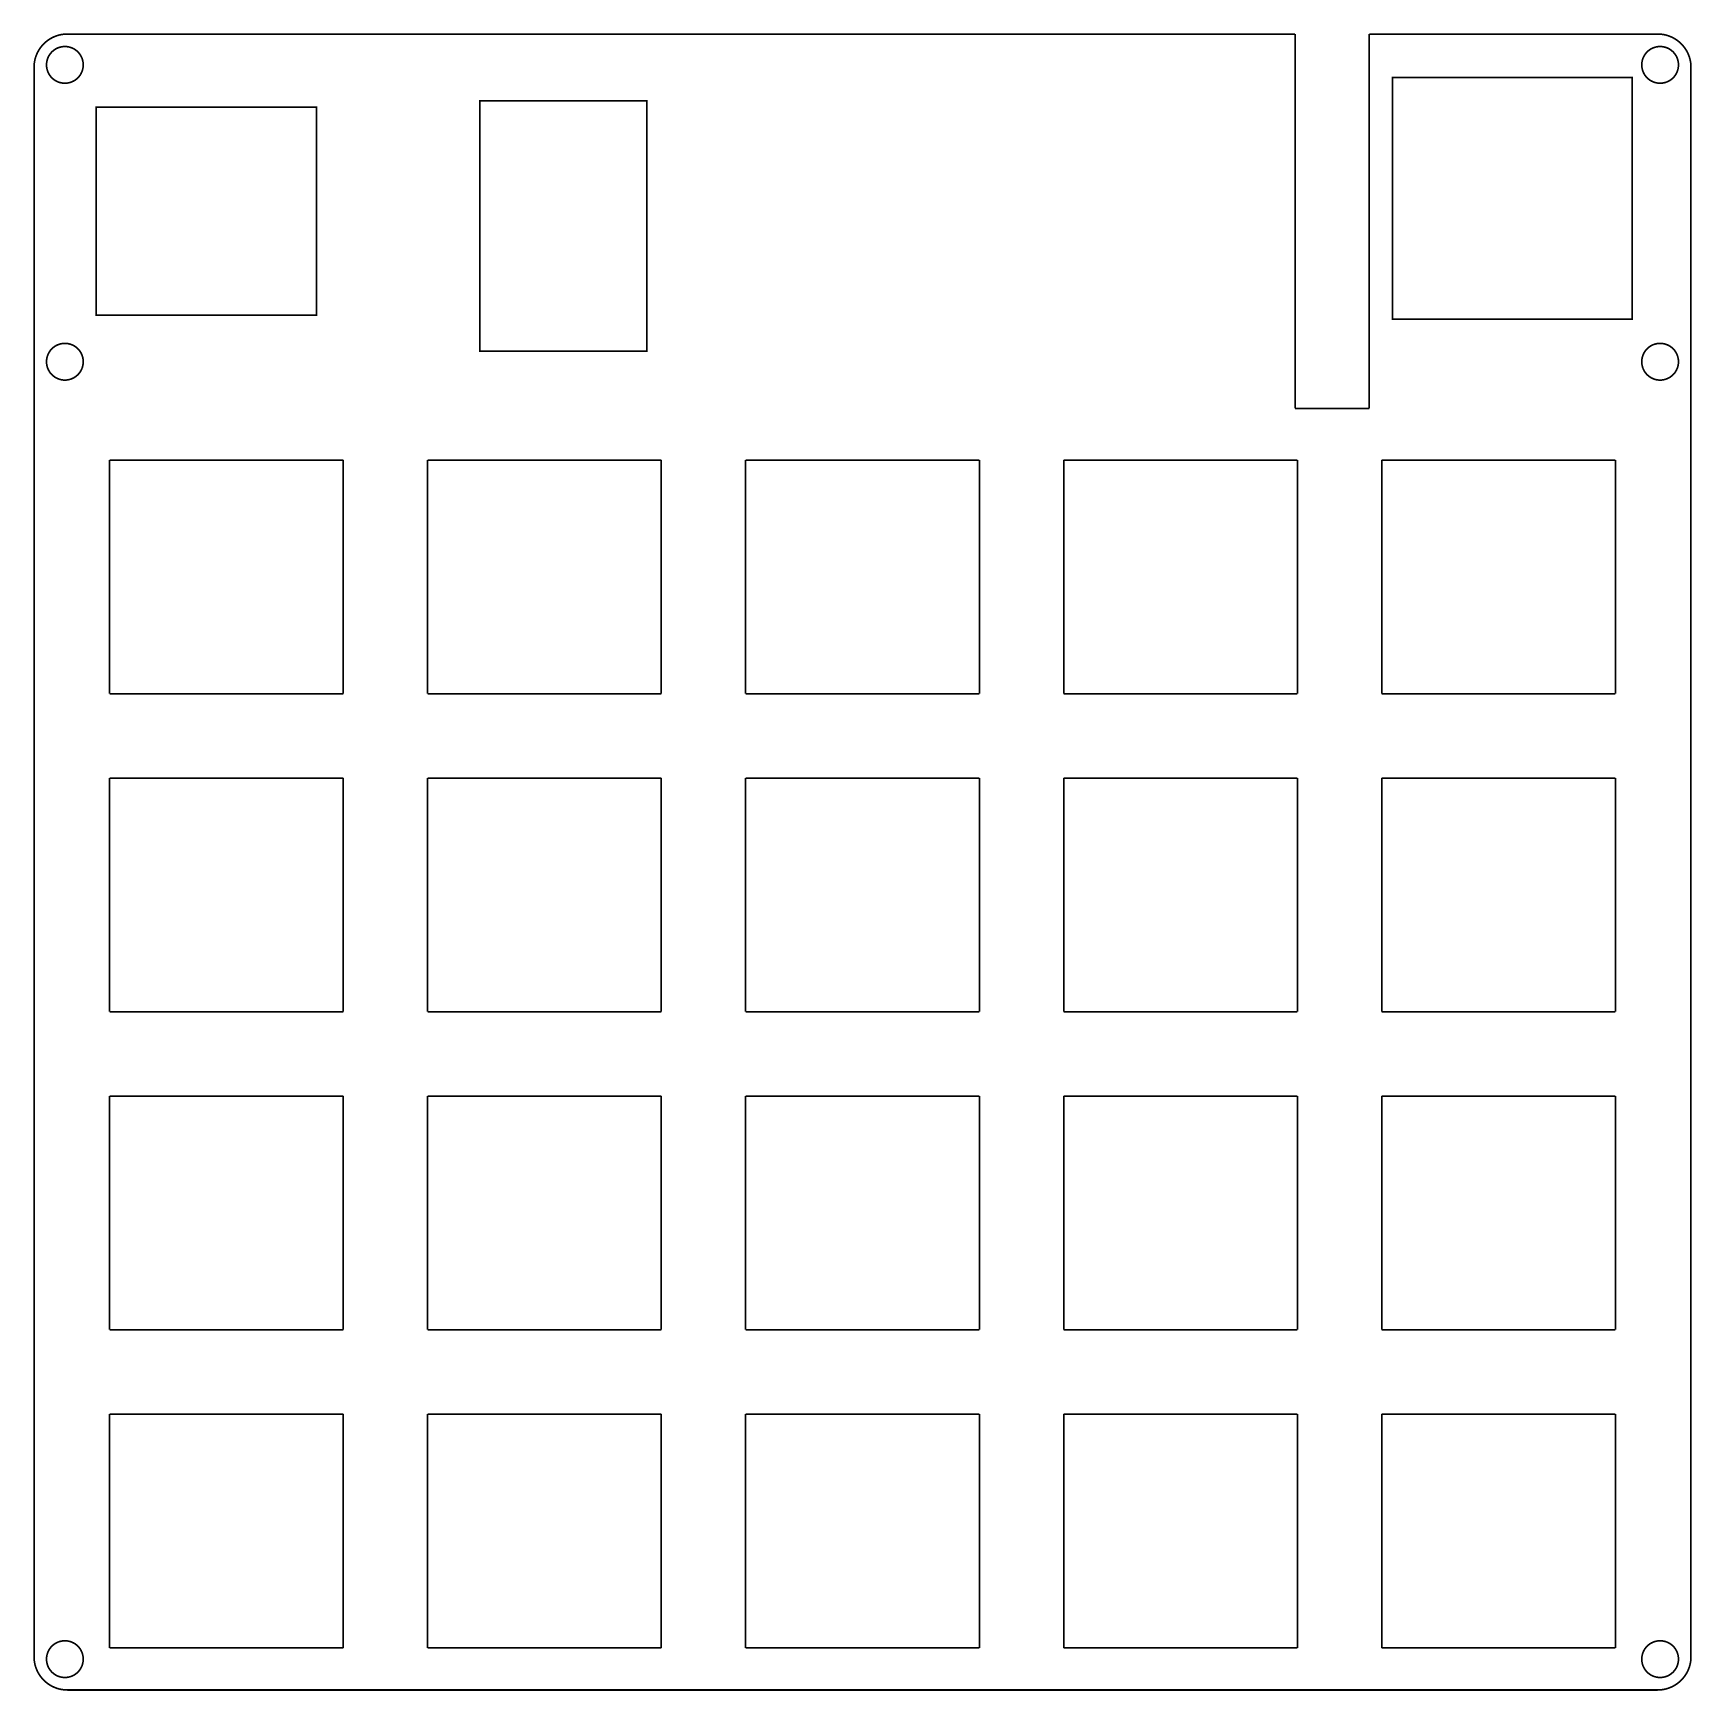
# Model space of a CAD drawing. Header units: millimetres. Extents: x 3.6 to 103, y 3.8 to 103.1.
import ezdxf

# ---------------------------------------------------------------- set-up
doc = ezdxf.new("R2010")
doc.units = ezdxf.units.MM
doc.header["$MEASUREMENT"] = 0
doc.layers.add('Top-Layer', color=7, linetype='Continuous', true_color=0xff0000)

msp = doc.modelspace()

# ---------------------------------------------------------------- linework, layer by layer
at = {"layer": 'Top-Layer', "const_width": 0.1}
for points in [[(83.63, 103.072), (100.903, 103.072), (101.06, 103.065), (101.216, 103.047), (101.37, 103.017), (101.521, 102.974), (101.668, 102.919), (101.811, 102.854), (101.947, 102.777), (102.078, 102.69), (102.201, 102.593), (102.317, 102.486), (102.423, 102.371), (102.521, 102.248), (102.609, 102.117), (102.686, 101.979), (102.751, 101.837), (102.806, 101.691), (102.847, 101.538), (102.879, 101.385), (102.897, 101.228), (102.902, 101.071), (102.902, 5.87), (102.897, 5.714), (102.879, 5.558), (102.847, 5.404), (102.806, 5.251), (102.751, 5.105), (102.686, 4.963), (102.609, 4.825), (102.521, 4.694), (102.423, 4.572), (102.317, 4.456), (102.201, 4.35), (102.078, 4.252), (101.947, 4.165), (101.811, 4.088), (101.668, 4.023), (101.521, 3.968), (101.37, 3.925), (101.216, 3.895), (101.06, 3.877), (100.903, 3.87), (5.652, 3.87), (5.495, 3.877), (5.338, 3.895), (5.185, 3.925), (5.032, 3.968), (4.886, 4.023), (4.744, 4.088), (4.606, 4.165), (4.475, 4.252), (4.352, 4.35), (4.237, 4.456), (4.131, 4.572), (4.033, 4.694), (3.946, 4.825), (3.869, 4.963), (3.804, 5.105), (3.749, 5.251), (3.706, 5.404), (3.676, 5.558), (3.658, 5.714), (3.651, 5.87), (3.651, 101.071), (3.658, 101.228), (3.676, 101.385), (3.706, 101.538), (3.749, 101.691), (3.804, 101.837), (3.869, 101.979), (3.946, 102.117), (4.033, 102.248), (4.131, 102.371), (4.237, 102.486), (4.352, 102.593), (4.475, 102.69), (4.606, 102.777), (4.744, 102.854), (4.886, 102.919), (5.032, 102.974), (5.185, 103.017), (5.338, 103.047), (5.495, 103.065), (5.652, 103.072), (79.185, 103.072)], [(79.185, 80.645), (79.185, 103.071)], [(83.63, 103.071), (83.63, 80.645)], [(83.63, 80.645), (79.185, 80.645)], [(8.175, 77.546), (22.176, 77.546)], [(8.175, 63.547), (8.175, 77.546)], [(22.176, 77.546), (22.176, 63.547)], [(27.227, 77.546), (41.226, 77.546)], [(27.227, 63.547), (27.227, 77.546)], [(41.226, 77.546), (41.226, 63.547)], [(46.277, 77.546), (60.276, 77.546)], [(46.277, 63.547), (46.277, 77.546)], [(60.276, 77.546), (60.276, 63.547)], [(65.327, 77.546), (79.327, 77.546)], [(65.327, 63.547), (65.327, 77.546)], [(79.327, 77.546), (79.327, 63.547)], [(84.377, 77.546), (98.377, 77.546)], [(84.377, 63.547), (84.377, 77.546)], [(98.377, 77.546), (98.377, 63.547)], [(22.176, 63.547), (8.175, 63.547)], [(41.226, 63.547), (27.227, 63.547)], [(60.276, 63.547), (46.277, 63.547)], [(79.327, 63.547), (65.327, 63.547)], [(98.377, 63.547), (84.377, 63.547)], [(8.175, 58.496), (22.176, 58.496)], [(8.175, 44.496), (8.175, 58.496)], [(22.176, 58.496), (22.176, 44.496)], [(27.227, 58.496), (41.226, 58.496)], [(27.227, 44.496), (27.227, 58.496)], [(41.226, 58.496), (41.226, 44.496)], [(46.277, 58.496), (60.276, 58.496)], [(46.277, 44.496), (46.277, 58.496)], [(60.276, 58.496), (60.276, 44.496)], [(65.327, 58.496), (79.327, 58.496)], [(65.327, 44.496), (65.327, 58.496)], [(79.327, 58.496), (79.327, 44.496)], [(84.377, 58.496), (98.377, 58.496)], [(84.377, 44.496), (84.377, 58.496)], [(98.377, 58.496), (98.377, 44.496)], [(22.176, 44.496), (8.175, 44.496)], [(41.226, 44.496), (27.227, 44.496)], [(60.276, 44.496), (46.277, 44.496)], [(79.327, 44.496), (65.327, 44.496)], [(98.377, 44.496), (84.377, 44.496)], [(8.175, 39.446), (22.176, 39.446)], [(8.175, 25.446), (8.175, 39.446)], [(22.176, 39.446), (22.176, 25.446)], [(27.227, 39.446), (41.226, 39.446)], [(27.227, 25.446), (27.227, 39.446)], [(41.226, 39.446), (41.226, 25.446)], [(46.277, 39.446), (60.276, 39.446)], [(46.277, 25.446), (46.277, 39.446)], [(60.276, 39.446), (60.276, 25.446)], [(65.327, 39.446), (79.327, 39.446)], [(65.327, 25.446), (65.327, 39.446)], [(79.327, 39.446), (79.327, 25.446)], [(84.377, 39.446), (98.377, 39.446)], [(84.377, 25.446), (84.377, 39.446)], [(98.377, 39.446), (98.377, 25.446)], [(22.176, 25.446), (8.175, 25.446)], [(41.226, 25.446), (27.227, 25.446)], [(60.276, 25.446), (46.277, 25.446)], [(79.327, 25.446), (65.327, 25.446)], [(98.377, 25.446), (84.377, 25.446)], [(8.175, 20.396), (22.176, 20.396)], [(8.175, 6.396), (8.175, 20.396)], [(22.176, 20.396), (22.176, 6.396)], [(27.227, 20.396), (41.226, 20.396)], [(27.227, 6.396), (27.227, 20.396)], [(41.226, 20.396), (41.226, 6.396)], [(46.277, 20.396), (60.276, 20.396)], [(46.277, 6.396), (46.277, 20.396)], [(60.276, 20.396), (60.276, 6.396)], [(65.327, 20.396), (79.327, 20.396)], [(65.327, 6.396), (65.327, 20.396)], [(79.327, 20.396), (79.327, 6.396)], [(84.377, 20.396), (98.377, 20.396)], [(84.377, 6.396), (84.377, 20.396)], [(98.377, 20.396), (98.377, 6.396)], [(22.176, 6.396), (8.175, 6.396)], [(41.226, 6.396), (27.227, 6.396)], [(60.276, 6.396), (46.277, 6.396)], [(79.327, 6.396), (65.327, 6.396)], [(98.377, 6.396), (84.377, 6.396)]]:
    msp.add_lwpolyline(points, dxfattribs=at)
for points in [[(4.4, 101.223, 1), (6.6, 101.223, 1)], [(99.953, 101.223, 1), (102.153, 101.223, 1)], [(4.4, 83.44, 1), (6.6, 83.44, 1)], [(99.953, 83.44, 1), (102.153, 83.44, 1)], [(4.4, 5.719, 1), (6.6, 5.719, 1)], [(99.953, 5.719, 1), (102.153, 5.719, 1)]]:
    msp.add_lwpolyline(points, format="xyb", close=True, dxfattribs=at)
for points in [[(85.027, 85.984), (85.027, 100.462), (99.378, 100.462), (99.378, 85.984)], [(7.366, 86.234), (7.366, 98.68), (20.574, 98.68), (20.574, 86.234)], [(30.353, 84.068), (30.353, 99.068), (40.353, 99.068), (40.353, 84.068)]]:
    msp.add_lwpolyline(points, close=True, dxfattribs=at)

doc.saveas('drawing.dxf')
